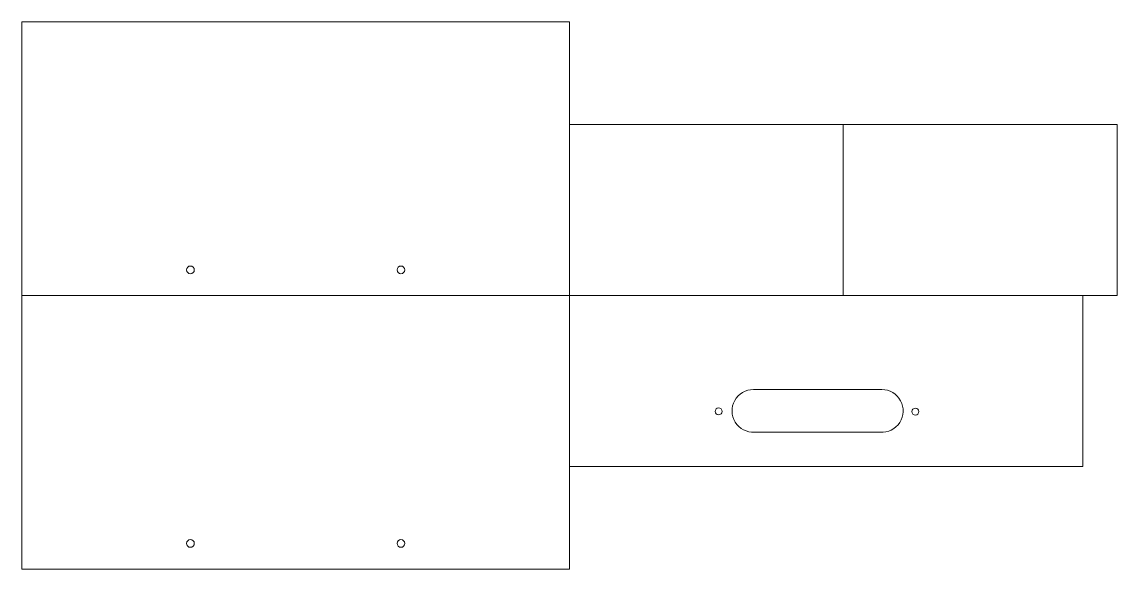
# Model space of a CAD drawing. Header units: millimetres. Extents: x -288 to 352, y -164 to 156.
import ezdxf

# ---------------------------------------------------------------- set-up
doc = ezdxf.new("R2010")
doc.units = ezdxf.units.MM
doc.header["$MEASUREMENT"] = 0

msp = doc.modelspace()

# ---------------------------------------------------------------- linework, layer by layer
at = {"color": 20, "lineweight": 9}
for points in [[(31.6817, -3.6848), (191.6817, -3.6848), (191.6817, 96.3152), (31.6817, 96.3152), (31.6817, -3.6848)], [(191.6818, -3.6848), (351.6818, -3.6848), (351.6818, 96.3152), (191.6818, 96.3152), (191.6818, -3.6848)]]:
    msp.add_lwpolyline(points, close=True, dxfattribs=at)
for centre in [(118.8043, -71.447), (233.8043, -71.6135)]:
    msp.add_ellipse(centre, major_axis=(0, 2), ratio=1, dxfattribs=at)
for points, knots in [([(-288.3183, 156.3152), (-288.3183, 156.3152), (31.6817, 156.3152), (31.6817, 156.3152), (31.6817, 156.3152), (31.6817, 156.3152), (31.6817, -3.6848), (31.6817, -3.6848), (31.6817, -3.6848), (31.6817, -3.6848), (-288.3183, -3.6848), (-288.3183, -3.6848), (-288.3183, -3.6848), (-288.3183, -3.6848), (-288.3183, 156.3152), (-288.3183, 156.3152)], [0, 0, 0, 0, 0.2, 0.2, 0.2, 0.2, 0.4, 0.4, 0.4, 0.4, 0.6, 0.6, 0.6, 0.6, 1, 1, 1, 1]), ([(-189.8183, 9.0652), (-188.5757, 9.0652), (-187.5683, 10.0726), (-187.5683, 11.3152), (-187.5683, 11.3152), (-187.5683, 12.5578), (-188.5757, 13.5652), (-189.8183, 13.5652), (-189.8183, 13.5652), (-191.0609, 13.5652), (-192.0683, 12.5578), (-192.0683, 11.3152), (-192.0683, 11.3152), (-192.0683, 10.0726), (-191.0609, 9.0652), (-189.8183, 9.0652)], [0, 0, 0, 0, 0.2, 0.2, 0.2, 0.2, 0.4, 0.4, 0.4, 0.4, 0.6, 0.6, 0.6, 0.6, 1, 1, 1, 1]), ([(-66.8183, 9.0652), (-65.5757, 9.0652), (-64.5683, 10.0726), (-64.5683, 11.3152), (-64.5683, 11.3152), (-64.5683, 12.5578), (-65.5757, 13.5652), (-66.8183, 13.5652), (-66.8183, 13.5652), (-68.0609, 13.5652), (-69.0683, 12.5578), (-69.0683, 11.3152), (-69.0683, 11.3152), (-69.0683, 10.0726), (-68.0609, 9.0652), (-66.8183, 9.0652)], [0, 0, 0, 0, 0.2, 0.2, 0.2, 0.2, 0.4, 0.4, 0.4, 0.4, 0.6, 0.6, 0.6, 0.6, 1, 1, 1, 1]), ([(-288.3183, -3.6848), (-288.3183, -3.6848), (31.6817, -3.6848), (31.6817, -3.6848), (31.6817, -3.6848), (31.6817, -3.6848), (31.6817, -163.6848), (31.6817, -163.6848), (31.6817, -163.6848), (31.6817, -163.6848), (-288.3183, -163.6848), (-288.3183, -163.6848), (-288.3183, -163.6848), (-288.3183, -163.6848), (-288.3183, -3.6848), (-288.3183, -3.6848)], [0, 0, 0, 0, 0.2, 0.2, 0.2, 0.2, 0.4, 0.4, 0.4, 0.4, 0.6, 0.6, 0.6, 0.6, 1, 1, 1, 1]), ([(31.6817, -3.6848), (31.6817, -3.6848), (331.6818, -3.6848), (331.6818, -3.6848), (331.6818, -3.6848), (331.6818, -3.6848), (331.6818, -103.6848), (331.6818, -103.6848), (331.6818, -103.6848), (331.6818, -103.6848), (31.6817, -103.6848), (31.6817, -103.6848), (31.6817, -103.6848), (31.6817, -103.6848), (31.6817, -3.6848), (31.6817, -3.6848)], [0, 0, 0, 0, 0.2, 0.2, 0.2, 0.2, 0.4, 0.4, 0.4, 0.4, 0.6, 0.6, 0.6, 0.6, 1, 1, 1, 1]), ([(139.1659, -58.684), (134.6306, -58.684), (130.451, -61.1406), (128.2447, -65.1031), (128.2447, -65.1031), (126.0384, -69.0656), (126.1515, -73.9123), (128.5402, -77.7676), (128.5402, -77.7676), (130.9289, -81.6229), (135.2184, -83.8819), (139.7488, -83.6704)], [0, 0, 0, 0, 0.25, 0.25, 0.25, 0.25, 0.5, 0.5, 0.5, 0.5, 1, 1, 1, 1]), ([(213.2348, -83.6493), (217.7991, -83.9902), (222.1847, -81.8093), (224.6673, -77.9641), (224.6673, -77.9641), (227.1499, -74.119), (227.3325, -69.2244), (225.1432, -65.205), (225.1432, -65.205), (222.9539, -61.1855), (218.743, -58.684), (214.166, -58.684)], [0, 0, 0, 0, 0.25, 0.25, 0.25, 0.25, 0.5, 0.5, 0.5, 0.5, 1, 1, 1, 1]), ([(-189.8183, -150.9348), (-188.5757, -150.9348), (-187.5683, -149.9274), (-187.5683, -148.6848), (-187.5683, -148.6848), (-187.5683, -147.4422), (-188.5757, -146.4348), (-189.8183, -146.4348), (-189.8183, -146.4348), (-191.0609, -146.4348), (-192.0683, -147.4422), (-192.0683, -148.6848), (-192.0683, -148.6848), (-192.0683, -149.9274), (-191.0609, -150.9348), (-189.8183, -150.9348)], [0, 0, 0, 0, 0.2, 0.2, 0.2, 0.2, 0.4, 0.4, 0.4, 0.4, 0.6, 0.6, 0.6, 0.6, 1, 1, 1, 1]), ([(-66.8183, -150.9348), (-65.5757, -150.9348), (-64.5683, -149.9274), (-64.5683, -148.6848), (-64.5683, -148.6848), (-64.5683, -147.4422), (-65.5757, -146.4348), (-66.8183, -146.4348), (-66.8183, -146.4348), (-68.0609, -146.4348), (-69.0683, -147.4422), (-69.0683, -148.6848), (-69.0683, -148.6848), (-69.0683, -149.9274), (-68.0609, -150.9348), (-66.8183, -150.9348)], [0, 0, 0, 0, 0.2, 0.2, 0.2, 0.2, 0.4, 0.4, 0.4, 0.4, 0.6, 0.6, 0.6, 0.6, 1, 1, 1, 1])]:
    msp.add_open_spline(points, degree=3, knots=knots, dxfattribs=at)
for points in [[(214.1659, -58.6848), (214.1659, -58.6848), (139.1659, -58.6848), (139.1659, -58.6848)], [(139.1659, -83.6848), (139.1659, -83.6848), (214.1659, -83.6848), (214.1659, -83.6848)], [(139.7424, -83.684), (139.7445, -83.6795), (139.7467, -83.6749), (139.7488, -83.6704)], [(213.2348, -83.6493), (213.2403, -83.6608), (213.2458, -83.6724), (213.2512, -83.684)]]:
    msp.add_open_spline(points, degree=3, dxfattribs=at)

doc.saveas('drawing.dxf')
